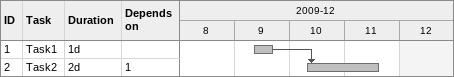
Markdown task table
| ID | Task | Duration | Start | Finish | Predecessors |
|---|---|---|---|---|---|
| 1 | Task1 | 1d | 2009-12-09 | 2009-12-09 |  |
| 2 | Task2 | 2d | 2009-12-10 | 2009-12-11 | 1 |
